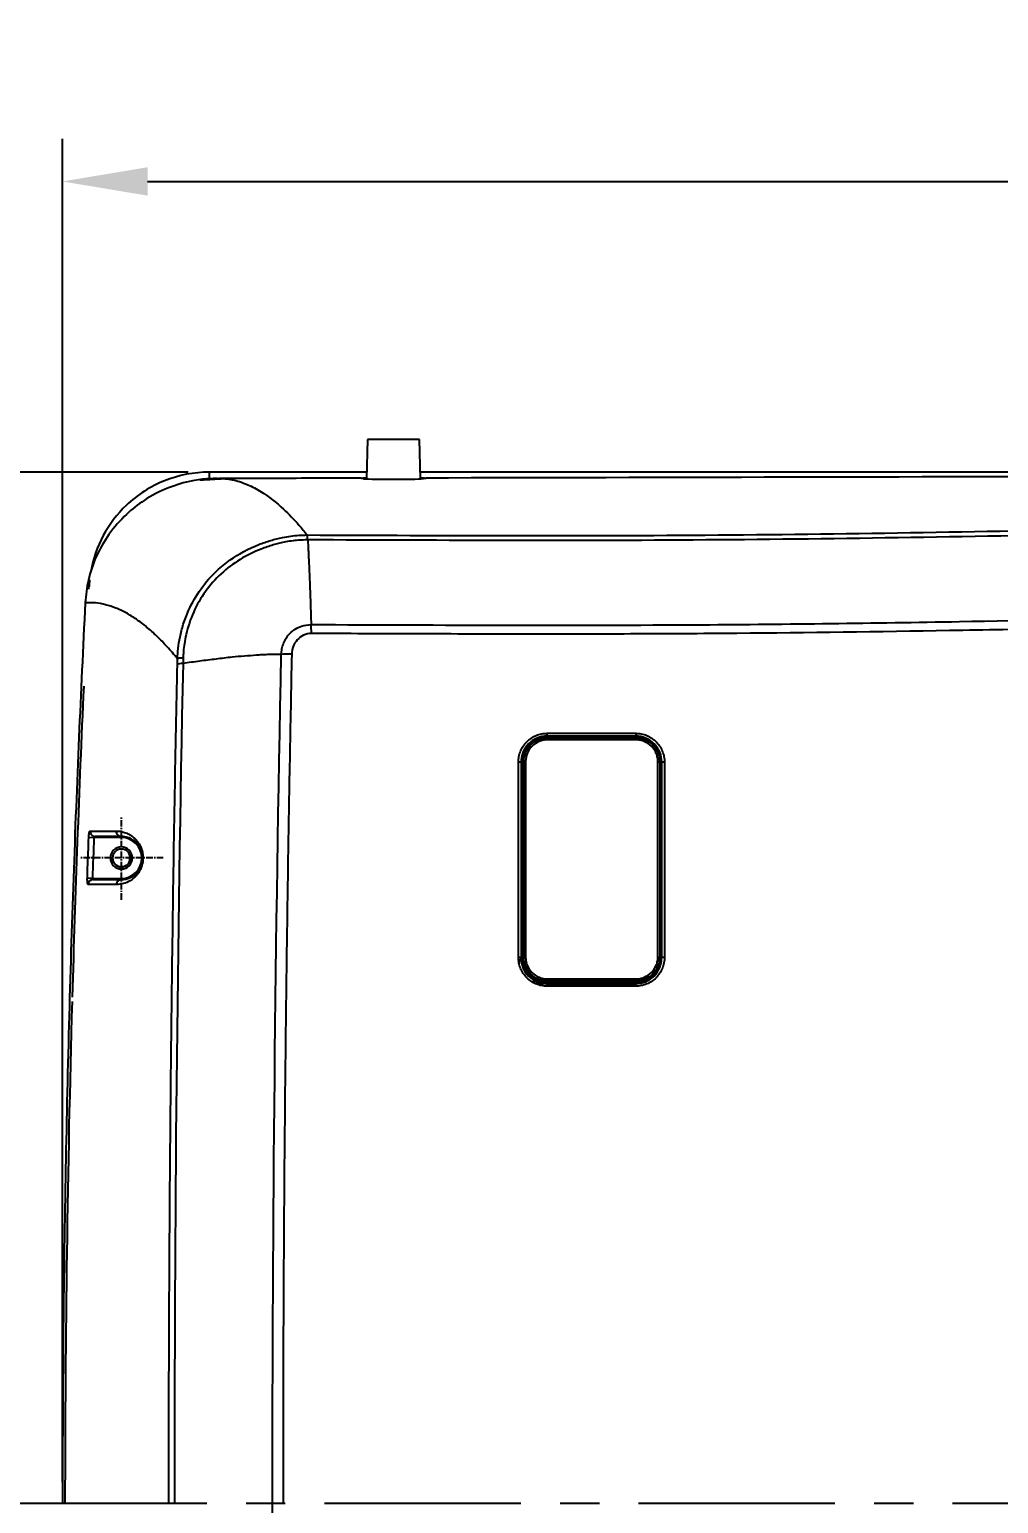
# Model space of a CAD drawing. Header units: millimetres. Extents: x -8699 to 14519, y -2727 to 7848.
# Drawn here: x 705.4 to 890.6, y -404.6 to -122.8 of the extents above; entities that cross this region are included whole.
import ezdxf

# ---------------------------------------------------------------- set-up
doc = ezdxf.new("R2010")
doc.units = ezdxf.units.MM
doc.linetypes.add('CENTER', pattern=[2, 1.25, -0.25, 0.25, -0.25])
doc.layers.add('1', color=7, linetype='Continuous', true_color=0xffffff)
doc.dimstyles.new('ISO-25', dxfattribs={"dimtxt": 2.5, "dimasz": 2.5, "dimexe": 1.25, "dimexo": 0.625, "dimtad": 1, "dimdsep": 46, "dimtxsty": 'Standard', "dimcen": 2.5, "dimadec": 0, "dimazin": 0, "dimtfac": 1, "dimtmove": 0, "dimatfit": 3, "dimfxl": 1, "dimarcsym": 0})

# ---------------------------------------------------------------- blocks, each defined once
blk = doc.blocks.new('*D254')
at = {"color": 3, "lineweight": -2, "transparency": 16777216}
for p, q in [((711.73, -400.49), (711.73, -143.73)), ((1443.6, -400.49), (1443.6, -143.73)), ((727.98, -151.86), (1427.35, -151.86))]:
    blk.add_line(p, q, dxfattribs=at)
at = {"color": 3, "transparency": 16777216}
for points in [[(727.98, -149.15), (727.98, -154.57), (711.73, -151.86)], [(1427.35, -149.15), (1427.35, -154.57), (1443.6, -151.86)]]:
    blk.add_solid(points, dxfattribs=at)
at = {"layer": 'DEFPOINTS', "color": 0, "transparency": 16777216}
for p in [(1443.6, -151.86), (711.73, -404.55), (1443.6, -404.55)]:
    blk.add_point(p, dxfattribs=at)
at = {"color": 3, "transparency": 16777216, "insert": (1077.66, -135.61), "char_height": 19.5, "attachment_point": 5}
blk.add_mtext('730', dxfattribs=at)
blk = doc.blocks.new('*D258')
at = {"color": 3, "lineweight": -2, "transparency": 16777216}
for p, q in [((735.72, -207.43), (408.24, -207.43)), ((416.37, -223.68), (416.37, -585.48)), ((735.72, -601.73), (408.24, -601.73))]:
    blk.add_line(p, q, dxfattribs=at)
at = {"color": 3, "transparency": 16777216}
for points in [[(413.66, -223.68), (419.08, -223.68), (416.37, -207.43)], [(413.66, -585.48), (419.08, -585.48), (416.37, -601.73)]]:
    blk.add_solid(points, dxfattribs=at)
at = {"layer": 'DEFPOINTS', "color": 0, "transparency": 16777216}
for p in [(739.78, -207.43), (416.37, -601.73), (739.78, -601.73)]:
    blk.add_point(p, dxfattribs=at)
at = {"color": 3, "transparency": 16777216, "insert": (400.12, -404.58), "char_height": 19.5, "attachment_point": 5, "rotation": 90}
blk.add_mtext('394', dxfattribs=at)

msp = doc.modelspace()

# ---------------------------------------------------------------- linework, layer by layer
at = {"color": 1, "linetype": 'CENTER', "ltscale": 30}
msp.add_line((1519.31, -404.58), (673.33, -404.58), dxfattribs=at)
at = {"layer": '1', "color": 7, "linetype": 'Continuous'}
for p, q in [((770.01, -201.19), (769.81, -208.7)), ((774.98, -201.19), (770.01, -201.19)), ((779.96, -201.19), (774.98, -201.19)), ((780.16, -208.7), (779.96, -201.19)), ((821.35, -257.93), (804.29, -257.93)), ((800.52, -259.79), (800.49, -259.83)), ((716.75, -277.23), (717.74, -277.27)), ((717.46, -285.1), (716.48, -285.06)), ((799.07, -301.32), (799.07, -300.47)), ((824.67, -303.82), (824.54, -303.82)), ((825.07, -303.26), (825.12, -303.19)), ((802.87, -304.81), (801.57, -304.81)), ((802.07, -305.15), (803.68, -305.15)), ((821.27, -305.06), (804.36, -305.06)), ((821.3, -305.15), (821.34, -305.15))]:
    msp.add_line(p, q, dxfattribs=at)
at = {"layer": '1', "color": 8, "linetype": 'Continuous'}
for p, q in [((739.78, -207.43), (739.78, -208.56)), ((821.29, -258.05), (804.38, -258.05)), ((722.99, -277.27), (717.74, -277.27)), ((722.99, -277.27), (722.99, -277.07)), ((717.46, -285.1), (722.99, -285.1)), ((802.07, -305.15), (803.68, -305.15)), ((804.38, -304.89), (821.29, -304.89)), ((821.3, -305.15), (821.34, -305.15))]:
    msp.add_line(p, q, dxfattribs=at)
at = {"layer": '1', "color": 8, "linetype": 'CENTER'}
for p, q in [((722.99, -281.18), (722.99, -273.18)), ((722.99, -289.18), (722.99, -273.18)), ((722.99, -289.18), (722.99, -273.18)), ((730.99, -281.18), (714.99, -281.18)), ((730.99, -281.18), (714.99, -281.18)), ((730.99, -281.18), (714.99, -281.18))]:
    msp.add_line(p, q, dxfattribs=at)
at = {"layer": '1', "color": 7, "linetype": 'Continuous', "extrusion": (0, 0, -1)}
for radius in [2.1, 1.7]:
    msp.add_circle((-722.99, -281.18), radius, dxfattribs=at)
at = {"layer": '1', "color": 8, "linetype": 'Continuous'}
msp.add_arc((722.99, -281.18), 3.91, 270, 90, dxfattribs=at)
at = {"layer": '1', "color": 7, "linetype": 'Continuous', "extrusion": (0, 0, -1)}
for start, end in [(270, 5.0962), (185.0906, 270)]:
    msp.add_arc((-722.99, -281.18), 1.7, start, end, dxfattribs=at)
at = {"layer": '1', "color": 8, "linetype": 'Continuous'}
for centre, major_axis, ratio, start_param, end_param in [((769.17, -208.78), (0.008, 0.2), 0.998624, 0.040865, 0.615156), ((780.79, -208.76), (0.014, -0.2), 0.998619, 2.426604, 3.074421), ((722.99, -276.07), (0, 1), 0.984965, 1.536829, 3.141593), ((722.99, -286.3), (0, 1), 0.984817, 0, 1.539696)]:
    msp.add_ellipse(centre, major_axis=major_axis, ratio=ratio, start_param=start_param, end_param=end_param, dxfattribs=at)
at = {"layer": '1', "color": 7, "linetype": 'Continuous'}
for centre, major_axis, ratio, start_param, end_param in [((717.99, -276.07), (0, 1), 0.985643, 1.534899, 3.141593), ((717.63, -286.3), (0, 1), 0.985528, 0, 1.537784), ((798.82, -300.21), (0.5, -0.002), 0.060628, 0.000298, 1.518233), ((804.32, -305.72), (-0.003, 0.5), 0.054523, 4.769236, 6.282889)]:
    msp.add_ellipse(centre, major_axis=major_axis, ratio=ratio, start_param=start_param, end_param=end_param, dxfattribs=at)
for points, knots in [([(739.78, -207.43), (736.84, -207.43), (733.96, -207.99), (728.54, -210.15), (726.05, -211.75), (720.4, -217.12), (717.99, -221.63), (717.13, -226.46)], [0, 0, 0, 0, 0.271839, 0.271839, 0.543677, 0.543677, 1, 1, 1, 1]), ([(1386.56, -287.35), (1382.83, -284.05), (1378.95, -280.89), (1368.28, -272.92), (1361.23, -268.36), (1346.83, -260.18), (1339.43, -256.52), (1316.78, -246.55), (1300.99, -241.26), (1269.02, -232.32), (1252.87, -228.65), (1204.12, -219.03), (1171.11, -214.77), (1121.5, -210.57), (1104.95, -209.56), (1080.08, -208.47), (1071.79, -208.19), (1055.19, -207.84), (1046.89, -207.67), (1021.99, -207.38), (1005.39, -207.41), (972.19, -207.42), (955.59, -207.43), (886.05, -207.43), (833.1, -207.43), (780.16, -207.43)], [0, 0, 0, 0, 0.024196, 0.024196, 0.064224, 0.064224, 0.104251, 0.104251, 0.184305, 0.184305, 0.26436, 0.26436, 0.424469, 0.424469, 0.504523, 0.504523, 0.54455, 0.54455, 0.584577, 0.584577, 0.664632, 0.664632, 0.744686, 0.744686, 1, 1, 1, 1]), ([(741.32, -208.64), (740.77, -208.65), (739.18, -208.69), (736.01, -209.11), (731.78, -210.33), (727.51, -212.54), (723.66, -215.57), (720.5, -219.18), (718.08, -223.47), (716.53, -227.93), (716.22, -230.95), (716.07, -232.41)], [0, 0, 0, 0, 0.04293, 0.125024, 0.250054, 0.387479, 0.499833, 0.632987, 0.762028, 0.884862, 1, 1, 1, 1]), ([(769.21, -208.58), (769.2, -208.58), (769.19, -208.58), (769.18, -208.58), (769.17, -208.58), (769.16, -208.58), (769.16, -208.58), (769.14, -208.59), (769.13, -208.59), (769.12, -208.59), (769.11, -208.59)], [0, 0, 0, 0, 0.187495, 0.489875, 0.665985, 0.73709, 0.769635, 0.847283, 0.977669, 1, 1, 1, 1]), ([(769.23, -208.66), (769.23, -208.68), (769.85, -208.71), (771.98, -208.77), (773.48, -208.79), (776.48, -208.79), (777.97, -208.77), (780.12, -208.71), (780.73, -208.67), (780.73, -208.65)], [0, 0, 0, 0, 0.25, 0.25, 0.5, 0.5, 0.75, 0.75, 1, 1, 1, 1]), ([(780.85, -208.57), (780.85, -208.57), (780.85, -208.57), (780.83, -208.56), (780.81, -208.56), (780.8, -208.56), (780.8, -208.56), (780.79, -208.56), (780.79, -208.56), (780.78, -208.56), (780.77, -208.56)], [0, 0, 0, 0, 0.000929, 0.192501, 0.321213, 0.379956, 0.425883, 0.493537, 0.644358, 1, 1, 1, 1]), ([(780.91, -208.6), (780.91, -208.59), (780.89, -208.58), (780.87, -208.57), (780.85, -208.57)], [0, 0, 0, 0, 0.458443, 1, 1, 1, 1]), ([(758.58, -220.37), (758.62, -221.05), (758.67, -221.85), (758.72, -222.79), (758.75, -223.45), (758.84, -225.35), (758.95, -227.68), (759.04, -230.38), (759.13, -233.08), (759.2, -235.2), (759.25, -236.55)], [0, 0, 0, 0, 0.126179, 0.147851, 0.174122, 0.248823, 0.499995, 0.606753, 0.74895, 1, 1, 1, 1]), ([(716.07, -232.41), (715.66, -240.98), (714.81, -258.51), (713.77, -285.42), (712.9, -313.52), (712.25, -342.81), (711.81, -373.3), (711.76, -394.02), (711.73, -404.58)], [0, 0, 0, 0, 0.149424, 0.305748, 0.46897, 0.639088, 0.8161, 1, 1, 1, 1]), ([(716.56, -232.43), (716.44, -232.43), (716.28, -232.42), (716.08, -232.41), (716.05, -232.41), (716.07, -232.41)], [0, 0, 0, 0, 0.5, 0.5, 1, 1, 1, 1]), ([(759.29, -238.27), (758.27, -238.28), (757.27, -238.74), (755.91, -240.22), (755.54, -241.21), (755.53, -242.24)], [0, 0, 0, 0, 0.5, 0.5, 1, 1, 1, 1]), ([(753.54, -242.26), (752.94, -242.27), (751.96, -242.28), (750.69, -242.32), (749.71, -242.35), (747.56, -242.53), (744.69, -242.7), (741.07, -243.17), (737.94, -243.56), (735.83, -243.85), (734.76, -244)], [0, 0, 0, 0, 0.094681, 0.157566, 0.203444, 0.250967, 0.49993, 0.662683, 0.829371, 1, 1, 1, 1]), ([(798.84, -262.85), (798.86, -262.49), (798.9, -261.77), (799.34, -260.39), (799.97, -259.44), (800.51, -258.91), (800.53, -258.89)], [0, 0, 0, 0, 0.242842, 0.489668, 0.976532, 1, 1, 1, 1]), ([(804.32, -257.89), (803, -257.88), (801.7, -258.44), (799.87, -260.27), (799.31, -261.58), (799.32, -262.89)], [0, 0, 0, 0, 0.5, 0.5, 1, 1, 1, 1]), ([(804.4, -258.59), (804.13, -258.6), (803.58, -258.63), (802.54, -258.97), (801.36, -259.73), (800.59, -260.91), (800.26, -261.96), (800.23, -262.51), (800.21, -262.78)], [0, 0, 0, 0, 0.123305, 0.249447, 0.49967, 0.749478, 0.875791, 1, 1, 1, 1]), ([(800.52, -259.79), (800.64, -259.64), (800.76, -259.5), (801.8, -258.47), (803.07, -257.94), (804.36, -257.93)], [0, 0, 0, 0, 0.127743, 0.127743, 1, 1, 1, 1]), ([(804.38, -258.05), (803.12, -258.05), (801.89, -258.57), (800.89, -259.58), (800.77, -259.71), (800.66, -259.85)], [0, 0, 0, 0, 0.875007, 0.875007, 1, 1, 1, 1]), ([(804.32, -257.89), (804.32, -257.89), (804.32, -257.88), (804.33, -257.84), (804.33, -257.82), (804.34, -257.75), (804.34, -257.7), (804.34, -257.61), (804.34, -257.56), (804.35, -257.47), (804.35, -257.44), (804.35, -257.39), (804.35, -257.37), (804.35, -257.35)], [0, 0, 0, 0, 0.203838, 0.203838, 0.407677, 0.407677, 0.611515, 0.611515, 0.815354, 0.815354, 0.920682, 0.920682, 1, 1, 1, 1]), ([(821.23, -257.89), (818.39, -257.89), (815.56, -257.89), (809.93, -257.89), (807.12, -257.89), (804.32, -257.89)], [0, 0, 0, 0, 0.502453, 0.502453, 1, 1, 1, 1]), ([(821.25, -257.35), (821.25, -257.37), (821.25, -257.39), (821.25, -257.44), (821.25, -257.47), (821.25, -257.56), (821.25, -257.61), (821.25, -257.7), (821.25, -257.75), (821.24, -257.82), (821.24, -257.84), (821.23, -257.88), (821.23, -257.89), (821.23, -257.89)], [0, 0, 0, 0, 0.075433, 0.075433, 0.184468, 0.184468, 0.388352, 0.388352, 0.592235, 0.592235, 0.796117, 0.796117, 1, 1, 1, 1]), ([(826.23, -262.89), (826.23, -261.59), (825.69, -260.28), (823.85, -258.44), (822.53, -257.88), (821.23, -257.89)], [0, 0, 0, 0, 0.5, 0.5, 1, 1, 1, 1]), ([(821.27, -257.93), (822.58, -257.94), (823.83, -258.46), (825.65, -260.29), (826.18, -261.55), (826.17, -262.83)], [0, 0, 0, 0, 0.5, 0.5, 1, 1, 1, 1]), ([(826.04, -262.81), (826.03, -262.49), (825.99, -261.87), (825.71, -260.98), (825.27, -260.15), (824.77, -259.54), (824.08, -258.92), (823.24, -258.42), (822.2, -258.1), (821.58, -258.07), (821.29, -258.05)], [0, 0, 0, 0, 0.125605, 0.25052, 0.37524, 0.5001, 0.56741, 0.749374, 0.886244, 1, 1, 1, 1]), ([(825.5, -262.77), (825.49, -262.5), (825.46, -261.96), (825.12, -260.91), (824.36, -259.73), (823.18, -258.97), (822.13, -258.63), (821.59, -258.6), (821.32, -258.59)], [0, 0, 0, 0, 0.123454, 0.249138, 0.499674, 0.749969, 0.875924, 1, 1, 1, 1]), ([(800.81, -259.46), (800.64, -259.65), (800.17, -260.22), (799.57, -261.35), (799.48, -262.35), (799.43, -262.87)], [0, 0, 0, 0, 0.203005, 0.586915, 1, 1, 1, 1]), ([(799.32, -262.89), (799.32, -262.89), (799.31, -262.88), (799.16, -262.86), (799.01, -262.85), (798.84, -262.85)], [0, 0, 0, 0, 0.5, 0.5, 1, 1, 1, 1]), ([(799.43, -262.87), (799.43, -267.39), (799.43, -271.91), (799.43, -284.35), (799.43, -292.27), (799.43, -300.2)], [0, 0, 0, 0, 0.363333, 0.363333, 1, 1, 1, 1]), ([(799.46, -300.16), (799.46, -298.86), (799.46, -297.57), (799.46, -291.34), (799.46, -286.42), (799.46, -278.32), (799.46, -275.14), (799.46, -268.93), (799.46, -265.88), (799.46, -262.84)], [0, 0, 0, 0, 0.10413, 0.10413, 0.499968, 0.499968, 0.75509, 0.75509, 1, 1, 1, 1]), ([(826.04, -300.13), (826.04, -293.92), (826.05, -281.47), (826.04, -269.03), (826.04, -262.81)], [0, 0, 0, 0, 0.499491, 1, 1, 1, 1]), ([(826.17, -262.83), (826.17, -264.13), (826.17, -265.43), (826.17, -271.65), (826.17, -276.57), (826.17, -284.66), (826.17, -287.84), (826.17, -294.06), (826.17, -297.11), (826.17, -300.16)], [0, 0, 0, 0, 0.104554, 0.104554, 0.499979, 0.499979, 0.755073, 0.755073, 1, 1, 1, 1]), ([(826.76, -262.85), (826.73, -262.85), (826.71, -262.85), (826.67, -262.85), (826.64, -262.85), (826.56, -262.85), (826.51, -262.85), (826.41, -262.86), (826.37, -262.86), (826.3, -262.87), (826.27, -262.87), (826.24, -262.88), (826.23, -262.89), (826.23, -262.89)], [0, 0, 0, 0, 0.080749, 0.080749, 0.17159, 0.17159, 0.378693, 0.378693, 0.585795, 0.585795, 0.792898, 0.792898, 1, 1, 1, 1]), ([(826.23, -300.22), (826.23, -294.01), (826.23, -287.8), (826.23, -275.35), (826.23, -269.12), (826.23, -262.89)], [0, 0, 0, 0, 0.498817, 0.498817, 1, 1, 1, 1]), ([(716.75, -277.23), (716.76, -277.1), (716.77, -276.97), (716.79, -276.71), (716.81, -276.6), (716.84, -276.39), (716.86, -276.29), (716.91, -276.15), (716.93, -276.1), (716.97, -276.05), (716.99, -276.03), (717, -276.03)], [0, 0, 0, 0, 0.211815, 0.211815, 0.423482, 0.423482, 0.637163, 0.637163, 0.853994, 0.853994, 1, 1, 1, 1]), ([(722.99, -285.3), (723.27, -285.28), (723.8, -285.25), (724.51, -285.02), (725.12, -284.72), (725.66, -284.33), (726.17, -283.82), (726.54, -283.29), (726.8, -282.75), (726.93, -282.35), (727.03, -281.96), (727.09, -281.56), (727.11, -280.98), (727.02, -280.26), (726.8, -279.58), (726.4, -278.82), (725.8, -278.13), (725.05, -277.59), (724.11, -277.17), (723.41, -277.11), (722.99, -277.07)], [0, 0, 0, 0, 0.102406, 0.185465, 0.249184, 0.318134, 0.373601, 0.423933, 0.446595, 0.462079, 0.472661, 0.480108, 0.488139, 0.498661, 0.529829, 0.581593, 0.654653, 0.749236, 0.849453, 1, 1, 1, 1]), ([(716.64, -286.26), (716.62, -286.26), (716.6, -286.24), (716.56, -286.15), (716.54, -286.08), (716.51, -285.91), (716.5, -285.8), (716.48, -285.57), (716.48, -285.45), (716.47, -285.23), (716.48, -285.15), (716.48, -285.06)], [0, 0, 0, 0, 0.218246, 0.218246, 0.436644, 0.436644, 0.652929, 0.652929, 0.865984, 0.865984, 1, 1, 1, 1]), ([(717.46, -285.1), (717.47, -285.15), (717.48, -285.27), (717.58, -285.29), (717.63, -285.3)], [0, 0, 0, 0, 0.435619, 1, 1, 1, 1]), ([(804.35, -305.69), (803.99, -305.67), (803.27, -305.63), (801.89, -305.19), (800.34, -304.18), (799.34, -302.64), (798.9, -301.26), (798.86, -300.54), (798.84, -300.18)], [0, 0, 0, 0, 0.124504, 0.251174, 0.50074, 0.749455, 0.875457, 1, 1, 1, 1]), ([(799.32, -300.22), (799.31, -301.53), (799.85, -302.82), (801.7, -304.67), (803.01, -305.22), (804.32, -305.22)], [0, 0, 0, 0, 0.5, 0.5, 1, 1, 1, 1]), ([(799.44, -300.2), (799.45, -300.52), (799.49, -301.13), (799.74, -301.96), (800.07, -302.66), (800.45, -303.21), (801.16, -304.01), (802.21, -304.71), (803.22, -304.98), (803.6, -305.04)], [0, 0, 0, 0, 0.138414, 0.263021, 0.373809, 0.470767, 0.553886, 0.834255, 1, 1, 1, 1]), ([(804.36, -305.06), (804.35, -305.06), (803.51, -305.06), (802.2, -304.7), (800.69, -303.53), (799.68, -302.07), (799.54, -300.8), (799.47, -300.16)], [0, 0, 0, 0, 0.003987, 0.330576, 0.501519, 0.750756, 1, 1, 1, 1]), ([(800.21, -300.12), (800.23, -300.39), (800.26, -300.93), (800.59, -301.98), (801.35, -303.16), (802.53, -303.93), (803.58, -304.26), (804.13, -304.29), (804.4, -304.3)], [0, 0, 0, 0, 0.12332, 0.249054, 0.499672, 0.749896, 0.87584, 1, 1, 1, 1]), ([(821.23, -305.22), (822.54, -305.22), (823.84, -304.67), (825.68, -302.84), (826.23, -301.53), (826.23, -300.22)], [0, 0, 0, 0, 0.5, 0.5, 1, 1, 1, 1]), ([(826.76, -300.18), (826.74, -300.54), (826.7, -301.27), (826.25, -302.64), (825.25, -304.19), (823.71, -305.19), (822.33, -305.63), (821.61, -305.67), (821.25, -305.69)], [0, 0, 0, 0, 0.124536, 0.251079, 0.500751, 0.749669, 0.875647, 1, 1, 1, 1]), ([(821.29, -304.89), (822.55, -304.89), (823.77, -304.37), (825.53, -302.61), (826.05, -301.39), (826.04, -300.14)], [0, 0, 0, 0, 0.5, 0.5, 1, 1, 1, 1]), ([(821.31, -304.3), (821.58, -304.29), (822.13, -304.26), (823.18, -303.92), (824.35, -303.16), (825.12, -301.98), (825.46, -300.93), (825.49, -300.38), (825.5, -300.11)], [0, 0, 0, 0, 0.1232, 0.249349, 0.499665, 0.749508, 0.875842, 1, 1, 1, 1]), ([(826.14, -300.65), (826.12, -300.81), (826.06, -301.28), (825.82, -302.05), (825.37, -302.9), (824.96, -303.39), (824.74, -303.62)], [0, 0, 0, 0, 0.140222, 0.427265, 0.714312, 1, 1, 1, 1]), ([(826.76, -300.18), (826.74, -300.18), (826.71, -300.18), (826.67, -300.18), (826.64, -300.18), (826.56, -300.19), (826.51, -300.19), (826.41, -300.19), (826.37, -300.19), (826.3, -300.2), (826.27, -300.2), (826.24, -300.21), (826.23, -300.21), (826.23, -300.22)], [0, 0, 0, 0, 0.076685, 0.076685, 0.171817, 0.171817, 0.378864, 0.378864, 0.585909, 0.585909, 0.792955, 0.792955, 1, 1, 1, 1]), ([(824.17, -303.88), (824.06, -303.96), (823.71, -304.22), (823.04, -304.57), (822.15, -304.85), (821.54, -304.89), (821.23, -304.91)], [0, 0, 0, 0, 0.127665, 0.417438, 0.708001, 1, 1, 1, 1]), ([(821.24, -305.1), (821.57, -305.08), (822.27, -305.03), (823.33, -304.68), (824.17, -304.16), (824.61, -303.76), (824.75, -303.62)], [0, 0, 0, 0, 0.254227, 0.537895, 0.850967, 1, 1, 1, 1]), ([(804.32, -305.22), (807.13, -305.22), (809.94, -305.22), (815.57, -305.22), (818.4, -305.22), (821.23, -305.22)], [0, 0, 0, 0, 0.498432, 0.498432, 1, 1, 1, 1]), ([(804.33, -305.1), (806.59, -305.1), (808.86, -305.1), (814.49, -305.1), (817.87, -305.1), (821.24, -305.1)], [0, 0, 0, 0, 0.401389, 0.401389, 1, 1, 1, 1]), ([(821.25, -305.69), (821.25, -305.67), (821.25, -305.64), (821.25, -305.56), (821.25, -305.5), (821.25, -305.4), (821.25, -305.36), (821.24, -305.29), (821.24, -305.26), (821.23, -305.23), (821.23, -305.22), (821.23, -305.22)], [0, 0, 0, 0, 0.086769, 0.086769, 0.331785, 0.331785, 0.554524, 0.554524, 0.777262, 0.777262, 1, 1, 1, 1]), ([(753.54, -567.03), (753.35, -558), (753.13, -546.73), (752.68, -519.69), (752.46, -503.98), (751.9, -449.74), (751.87, -422.61), (751.87, -404.58)], [0, 0, 0, 0, 0.25, 0.25, 0.5, 0.5, 1, 1, 1, 1])]:
    msp.add_open_spline(points, degree=3, knots=knots, dxfattribs=at)
for points, degree in [([(769.87, -207.43), (759.84, -207.43), (749.81, -207.43), (739.78, -207.43)], 3), ([(1056.77, -207.96), (964.91, -208.16), (873.05, -208.36), (781.19, -208.56)], 3), ([(742.9, -208.69), (738, -208.98)], 1), ([(752.21, -208.62), (746.86, -208.63), (741.52, -208.64)], 2), ([(768.77, -208.58), (763.25, -208.6), (757.73, -208.61), (752.21, -208.62)], 3), ([(768.77, -208.58), (768.92, -208.59), (769.08, -208.61), (769.23, -208.66)], 3), ([(768.77, -208.58), (768.77, -208.58), (768.77, -208.58), (768.77, -208.58)], 3), ([(769.24, -208.58), (769.23, -208.58), (769.22, -208.58), (769.21, -208.58)], 3), ([(769.81, -208.58), (769.7, -208.58), (769.58, -208.58), (769.47, -208.58)], 3), ([(769.56, -208.64), (769.63, -208.63), (769.71, -208.63), (769.81, -208.63)], 3), ([(780.49, -208.56), (780.38, -208.56), (780.26, -208.56), (780.15, -208.56)], 3), ([(780.52, -208.56), (780.51, -208.56), (780.5, -208.56), (780.49, -208.56)], 3), ([(780.73, -208.65), (780.88, -208.59), (781.04, -208.57), (781.19, -208.56)], 3), ([(780.77, -208.56), (780.76, -208.56), (780.75, -208.56), (780.74, -208.56)], 3), ([(716.91, -228), (716.87, -228.42), (716.83, -228.85), (716.81, -229.27)], 3), ([(716.91, -228.01), (716.83, -228.87)], 1), ([(716.77, -229.77), (716.79, -229.47), (716.8, -229.33), (716.81, -229.27)], 3), ([(755.53, -242.24), (754.83, -242.22), (754.08, -242.23), (753.54, -242.26)], 3), ([(734.78, -242.94), (734.78, -243.29), (734.77, -243.65), (734.76, -244)], 3), ([(715.79, -248.37), (714.88, -268.18), (714.15, -287.99), (713.59, -307.81)], 3), ([(804.38, -258.05), (804.38, -257.97), (804.37, -257.93), (804.36, -257.93)], 3), ([(821.29, -258.05), (821.29, -257.97), (821.28, -257.93), (821.27, -257.93)], 3), ([(799.44, -262.86), (799.43, -262.87)], 1), ([(799.46, -262.84), (799.44, -262.86)], 1), ([(799.46, -262.84), (799.47, -262.83), (799.53, -262.82), (799.62, -262.81)], 3), ([(799.62, -262.81), (799.85, -262.79)], 1), ([(825.84, -262.79), (826.04, -262.81)], 1), ([(826.04, -262.81), (826.13, -262.81), (826.18, -262.82), (826.17, -262.84)], 3), ([(722.99, -277.07), (721.3, -277.07), (719.63, -277.07), (717.99, -277.07)], 3), ([(724.58, -280.75), (724.56, -281.09), (724.55, -281.43), (724.54, -281.77)], 3), ([(717.63, -285.3), (719.39, -285.3), (721.18, -285.3), (722.99, -285.3)], 3), ([(799.63, -300.14), (799.7, -300.13), (799.78, -300.13), (799.85, -300.13)], 3), ([(825.84, -300.12), (825.91, -300.13), (825.98, -300.13), (826.04, -300.14)], 3), ([(804.36, -305.05), (804.37, -305.05), (804.38, -304.98), (804.38, -304.89)], 3), ([(821.27, -305.06), (821.28, -305.05), (821.29, -304.99), (821.29, -304.89)], 3), ([(713.56, -308.61), (712.67, -340.59), (712.22, -372.58), (712.21, -404.58)], 3)]:
    msp.add_open_spline(points, degree=degree, dxfattribs=at)
at = {"layer": '1', "color": 8, "linetype": 'Continuous'}
for points, knots in [([(742.26, -208.66), (742.44, -208.66), (743.54, -208.72), (745.15, -209.06), (747.45, -209.92), (750.26, -211.4), (753.53, -213.96), (756.46, -216.98), (757.97, -218.8), (758.5, -219.44)], [0, 0, 0, 0, 0.032864, 0.204677, 0.300959, 0.459501, 0.723464, 0.903628, 1, 1, 1, 1]), ([(769.47, -208.58), (769.44, -208.58), (769.42, -208.58), (769.36, -208.58), (769.33, -208.58), (769.27, -208.58), (769.25, -208.58), (769.21, -208.58), (769.19, -208.58), (769.17, -208.58), (769.17, -208.58), (769.17, -208.58)], [0, 0, 0, 0, 0.168167, 0.168167, 0.376105, 0.376105, 0.584056, 0.584056, 0.792022, 0.792022, 1, 1, 1, 1]), ([(769.17, -208.58), (769.18, -208.58), (769.19, -208.58), (769.22, -208.59), (769.25, -208.59), (769.37, -208.6), (769.47, -208.61), (769.56, -208.64)], [0, 0, 0, 0, 0.054101, 0.054101, 0.270504, 0.270504, 1, 1, 1, 1]), ([(780.4, -208.62), (780.41, -208.62), (780.42, -208.62), (780.45, -208.61), (780.48, -208.6), (780.6, -208.58), (780.7, -208.57), (780.79, -208.56)], [0, 0, 0, 0, 0.054135, 0.054135, 0.270677, 0.270677, 1, 1, 1, 1]), ([(780.79, -208.56), (780.79, -208.56), (780.79, -208.56), (780.78, -208.56), (780.76, -208.56), (780.73, -208.56), (780.7, -208.56), (780.65, -208.56), (780.62, -208.56), (780.57, -208.56), (780.55, -208.56), (780.52, -208.56)], [0, 0, 0, 0, 0.18031, 0.18031, 0.403235, 0.403235, 0.626146, 0.626146, 0.84904, 0.84904, 1, 1, 1, 1]), ([(733.7, -243.09), (733.74, -242.44), (733.81, -241.04), (734.17, -238.84), (734.8, -236.41), (736, -233.25), (738.04, -229.69), (740.84, -226.49), (744.5, -223.53), (748.02, -221.64), (751.49, -220.46), (754.05, -219.83), (756.39, -219.49), (757.97, -219.45), (758.5, -219.44)], [0, 0, 0, 0, 0.051833, 0.110537, 0.176562, 0.250224, 0.376992, 0.499799, 0.58461, 0.749235, 0.812349, 0.874594, 0.957907, 1, 1, 1, 1]), ([(758.51, -219.44), (784.68, -219.54), (810.84, -219.64), (863.12, -219.23), (889.25, -218.74), (915.36, -218.23)], [0, 0, 0, 0, 0.5, 0.5, 1, 1, 1, 1]), ([(915.52, -219.16), (889.33, -219.69), (863.23, -220.18), (811, -220.58), (784.84, -220.48), (758.58, -220.37)], [0, 0, 0, 0, 0.5, 0.5, 1, 1, 1, 1]), ([(758.57, -220.37), (757.98, -220.39), (756.47, -220.43), (754.27, -220.76), (751.9, -221.35), (749.03, -222.31), (745.58, -224.01), (741.94, -226.73), (738.93, -230.15), (736.66, -234.09), (735.5, -237.55), (735.01, -240.13), (734.83, -241.63), (734.8, -242.54), (734.78, -242.94)], [0, 0, 0, 0, 0.048622, 0.12543, 0.183999, 0.250782, 0.375629, 0.500324, 0.624945, 0.749847, 0.875002, 0.924403, 0.966674, 1, 1, 1, 1]), ([(733.7, -243.09), (733.05, -242.31), (731.74, -240.76), (729.77, -238.75), (727.81, -236.99), (725.85, -235.5), (723.89, -234.29), (721.93, -233.36), (719.98, -232.72), (718.02, -232.37), (716.72, -232.4), (716.07, -232.41)], [0, 0, 0, 0, 0.11114, 0.222097, 0.332943, 0.443749, 0.554592, 0.665552, 0.776711, 0.888161, 1, 1, 1, 1]), ([(753.54, -242.26), (753.56, -241.91), (753.62, -241.2), (753.94, -240.14), (754.45, -239.12), (755.47, -237.85), (757.12, -236.75), (758.61, -236.61), (759.25, -236.55)], [0, 0, 0, 0, 0.118051, 0.241009, 0.368531, 0.500529, 0.78773, 1, 1, 1, 1]), ([(759.25, -236.56), (784.14, -236.66), (825.45, -236.82), (879.53, -236.1), (908.74, -235.5), (921.56, -235.24)], [0, 0, 0, 0, 0.459376, 0.762789, 1, 1, 1, 1]), ([(921.82, -236.95), (915.05, -237.08), (901.53, -237.36), (874.46, -237.86), (847.38, -238.24), (820.29, -238.38), (799.96, -238.4), (779.63, -238.35), (766.07, -238.3), (759.29, -238.27)], [0, 0, 0, 0, 0.125004, 0.250007, 0.500009, 0.625007, 0.750003, 0.874999, 1, 1, 1, 1]), ([(755.53, -242.24), (755.4, -248.93), (755.13, -262.31), (754.79, -282.44), (754.5, -302.63), (754.26, -322.89), (754.08, -343.22), (753.95, -363.61), (753.88, -384.07), (753.87, -397.74), (753.87, -404.58)], [0, 0, 0, 0, 0.12387, 0.248032, 0.3725, 0.497291, 0.622419, 0.747903, 0.873757, 1, 1, 1, 1]), ([(732.04, -404.58), (732.05, -397.64), (732.06, -383.92), (732.14, -363.58), (732.26, -343.75), (732.46, -321.1), (732.76, -296.16), (733.17, -269.45), (733.52, -252.36), (733.68, -244.15)], [0, 0, 0, 0, 0.129576, 0.256182, 0.379693, 0.5, 0.679464, 0.846132, 1, 1, 1, 1]), ([(799.85, -262.79), (799.85, -261.6), (800.34, -260.42), (802.02, -258.74), (803.19, -258.24), (804.39, -258.25)], [0, 0, 0, 0, 0.5, 0.5, 1, 1, 1, 1]), ([(800.53, -258.89), (801.02, -258.41), (801.92, -257.84), (803.27, -257.41), (803.99, -257.37), (804.35, -257.35)], [0, 0, 0, 0, 0.486226, 0.744928, 1, 1, 1, 1]), ([(804.35, -257.35), (807.15, -257.35), (809.95, -257.35), (815.59, -257.35), (818.42, -257.35), (821.25, -257.35)], [0, 0, 0, 0, 0.497551, 0.497551, 1, 1, 1, 1]), ([(821.25, -257.35), (821.61, -257.37), (822.33, -257.41), (823.71, -257.85), (825.26, -258.86), (826.26, -260.4), (826.7, -261.77), (826.74, -262.49), (826.76, -262.85)], [0, 0, 0, 0, 0.124468, 0.250955, 0.500408, 0.749295, 0.875303, 1, 1, 1, 1]), ([(821.31, -258.25), (822.5, -258.24), (823.67, -258.74), (825.36, -260.42), (825.85, -261.59), (825.84, -262.79)], [0, 0, 0, 0, 0.5, 0.5, 1, 1, 1, 1]), ([(799.62, -262.81), (799.62, -269.03), (799.63, -281.47), (799.62, -293.92), (799.62, -300.14)], [0, 0, 0, 0, 0.500165, 1, 1, 1, 1]), ([(799.85, -300.13), (799.85, -293.9), (799.85, -281.45), (799.85, -269.01), (799.85, -262.79)], [0, 0, 0, 0, 0.499814, 1, 1, 1, 1]), ([(825.84, -262.79), (825.84, -269.01), (825.84, -281.45), (825.84, -293.9), (825.84, -300.12)], [0, 0, 0, 0, 0.500152, 1, 1, 1, 1]), ([(717, -276.03), (717.11, -276.03), (717.23, -276.03), (717.79, -276.03), (718.24, -276.04), (719.79, -276.04), (720.89, -276.04), (722, -276.04)], [0, 0, 0, 0, 0.068357, 0.068357, 0.341785, 0.341785, 1, 1, 1, 1]), ([(722, -276.04), (722.31, -276.05), (722.92, -276.08), (723.79, -276.33), (724.54, -276.69), (725.16, -277.11), (725.69, -277.59), (726.17, -278.16), (726.59, -278.84), (726.89, -279.58), (727.06, -280.31), (727.13, -281.11), (727.08, -281.88), (726.97, -282.4), (726.83, -282.85), (726.64, -283.33), (726.36, -283.85), (725.93, -284.46), (725.35, -285.05), (724.47, -285.68), (723.34, -286.17), (722.46, -286.23), (722, -286.26)], [0, 0, 0, 0, 0.088976, 0.172562, 0.250889, 0.304774, 0.352172, 0.405468, 0.44782, 0.479602, 0.501734, 0.513399, 0.52377, 0.537331, 0.549625, 0.564459, 0.592594, 0.6269, 0.684418, 0.751096, 0.870671, 1, 1, 1, 1]), ([(716.48, -285.06), (716.5, -284.4), (716.52, -283.73), (716.61, -281.12), (716.68, -279.18), (716.75, -277.23)], [0, 0, 0, 0, 0.255377, 0.255377, 1, 1, 1, 1]), ([(717.99, -277.07), (717.94, -277.08), (717.83, -277.09), (717.77, -277.21), (717.74, -277.27)], [0, 0, 0, 0, 0.505807, 1, 1, 1, 1]), ([(722, -286.26), (721.89, -286.26), (721.77, -286.26), (721.19, -286.26), (720.73, -286.26), (719.05, -286.26), (717.84, -286.26), (716.64, -286.26)], [0, 0, 0, 0, 0.064077, 0.064077, 0.320384, 0.320384, 1, 1, 1, 1]), ([(799.63, -300.14), (799.63, -301.39), (800.14, -302.62), (801.9, -304.38), (803.13, -304.89), (804.38, -304.89)], [0, 0, 0, 0, 0.5, 0.5, 1, 1, 1, 1]), ([(804.39, -304.66), (803.2, -304.67), (802.02, -304.18), (800.34, -302.5), (799.85, -301.32), (799.85, -300.13)], [0, 0, 0, 0, 0.5, 0.5, 1, 1, 1, 1]), ([(825.84, -300.12), (825.85, -301.32), (825.35, -302.49), (823.68, -304.17), (822.51, -304.67), (821.3, -304.66)], [0, 0, 0, 0, 0.5, 0.5, 1, 1, 1, 1]), ([(824.74, -303.62), (824.74, -303.62), (824.58, -303.78), (824.1, -304.2), (823.14, -304.75), (822.09, -305.03), (821.45, -305.05), (821.27, -305.06)], [0, 0, 0, 0, 0.001188, 0.171894, 0.499752, 0.860309, 1, 1, 1, 1]), ([(821.25, -305.69), (818.43, -305.69), (815.6, -305.69), (809.96, -305.69), (807.16, -305.69), (804.35, -305.69)], [0, 0, 0, 0, 0.501572, 0.501572, 1, 1, 1, 1])]:
    msp.add_open_spline(points, degree=3, knots=knots, dxfattribs=at)
for points, degree in [([(758.57, -220.37), (758.55, -219.9), (758.53, -219.56), (758.5, -219.44)], 3), ([(751.87, -404.58), (751.85, -350.39), (752.41, -296.2), (753.54, -242.26)], 3), ([(734.76, -244), (733.65, -297.36), (733.1, -350.97), (733.12, -404.58)], 3), ([(733.68, -244.15), (733.69, -243.8), (733.7, -243.44), (733.7, -243.09)], 3), ([(734.76, -244), (734.21, -244.03), (733.81, -244.09), (733.68, -244.15)], 3), ([(804.38, -258.05), (804.39, -258.25)], 1), ([(804.39, -258.25), (821.31, -258.25)], 1), ([(821.32, -258.59), (815.67, -258.59), (810.03, -258.59), (804.4, -258.59)], 3), ([(821.29, -258.06), (821.31, -258.25)], 1), ([(799.46, -262.84), (799.47, -261.73), (799.85, -260.65), (800.52, -259.79)], 3), ([(800.66, -259.85), (800, -260.68), (799.62, -261.74), (799.63, -262.81)], 3), ([(799.85, -262.79), (799.95, -262.79), (800.09, -262.78), (800.21, -262.78)], 3), ([(717.74, -277.27), (717.64, -279.88), (717.55, -282.49), (717.46, -285.1)], 3), ([(799.46, -300.16), (799.46, -300.15), (799.53, -300.14), (799.62, -300.14)], 3), ([(799.85, -300.13), (799.95, -300.12), (800.09, -300.12), (800.21, -300.12)], 3), ([(826.04, -300.14), (826.13, -300.14), (826.17, -300.15), (826.17, -300.16)], 3), ([(804.39, -304.66), (804.4, -304.57), (804.4, -304.43), (804.4, -304.3)], 3), ([(804.4, -304.3), (810.02, -304.3), (815.66, -304.3), (821.31, -304.3)], 3), ([(804.35, -305.08), (804.33, -305.1)], 1), ([(804.36, -305.06), (804.35, -305.08)], 1), ([(804.39, -304.67), (804.38, -304.89)], 1), ([(821.3, -304.67), (804.39, -304.67)], 1), ([(821.3, -304.66), (821.29, -304.89)], 1)]:
    msp.add_open_spline(points, degree=degree, dxfattribs=at)
at = {"layer": '1', "color": 7, "linetype": 'Continuous'}
for points, weights in [([(759.29, -238.27), (759.28, -237.29), (759.25, -236.55)], [1, 0.949993543076, 1]), ([(798.84, -300.18), (798.84, -281.52), (798.84, -262.85)], [0.995858439627, 0.995879075242, 0.995907036575]), ([(825.5, -262.77), (825.71, -262.77), (825.84, -262.79)], [1, 0.924143729541, 0.999998609522]), ([(821.31, -304.3), (821.31, -304.51), (821.3, -304.66)], [1, 0.925123340436, 0.999998938938])]:
    msp.add_rational_spline(points, weights, degree=2, dxfattribs=at)
at = {"layer": '1', "color": 8, "linetype": 'Continuous'}
for points, weights in [([(734.78, -242.94), (733.91, -242.99), (733.7, -243.09)], [1, 0.936586310261, 1]), ([(804.39, -258.25), (804.4, -258.38), (804.4, -258.59)], [0.999987084019, 0.925128338663, 1]), ([(821.32, -258.59), (821.32, -258.38), (821.31, -258.25)], [1, 0.925126460997, 0.999987718623]), ([(800.21, -262.78), (800.21, -281.45), (800.21, -300.12)], [0.995824209548, 0.995796232486, 0.995775582849]), ([(825.5, -300.11), (825.5, -281.44), (825.5, -262.77)], [0.994322362377, 0.994342985783, 0.994370926665]), ([(826.76, -262.85), (826.76, -281.52), (826.76, -300.18)], [0.994302488975, 0.994274571557, 0.994253968052]), ([(825.5, -300.11), (825.71, -300.11), (825.84, -300.12)], [1, 0.924156305686, 1])]:
    msp.add_rational_spline(points, weights, degree=2, dxfattribs=at)

# ---------------------------------------------------------------- dimensions: what is measured, and where the dimension line sits
dim = msp.add_linear_dim(base=(1443.6, -151.86), p1=(711.73, -404.55), p2=(1443.6, -404.55), text='730', dimstyle='ISO-25', override={"dimscale": 6.5, "dimtxt": 3, "dimgap": 1, "dimdec": 0, "dimclrd": 3, "dimclre": 3, "dimclrt": 3, "dimtdec": 0})
dim.commit()
dim.dimension.update_dxf_attribs({"geometry": '*D254', "text_midpoint": (1077.66, -135.61)})
dim = msp.add_linear_dim(base=(416.37, -601.73), p1=(739.78, -207.43), p2=(739.78, -601.73), angle=90, dimstyle='ISO-25', override={"dimscale": 6.5, "dimtxt": 3, "dimgap": 1, "dimdec": 0, "dimclrd": 3, "dimclre": 3, "dimclrt": 3, "dimtdec": 0})
dim.commit()
dim.dimension.update_dxf_attribs({"geometry": '*D258', "text_midpoint": (400.12, -404.58)})

doc.saveas('drawing.dxf')
